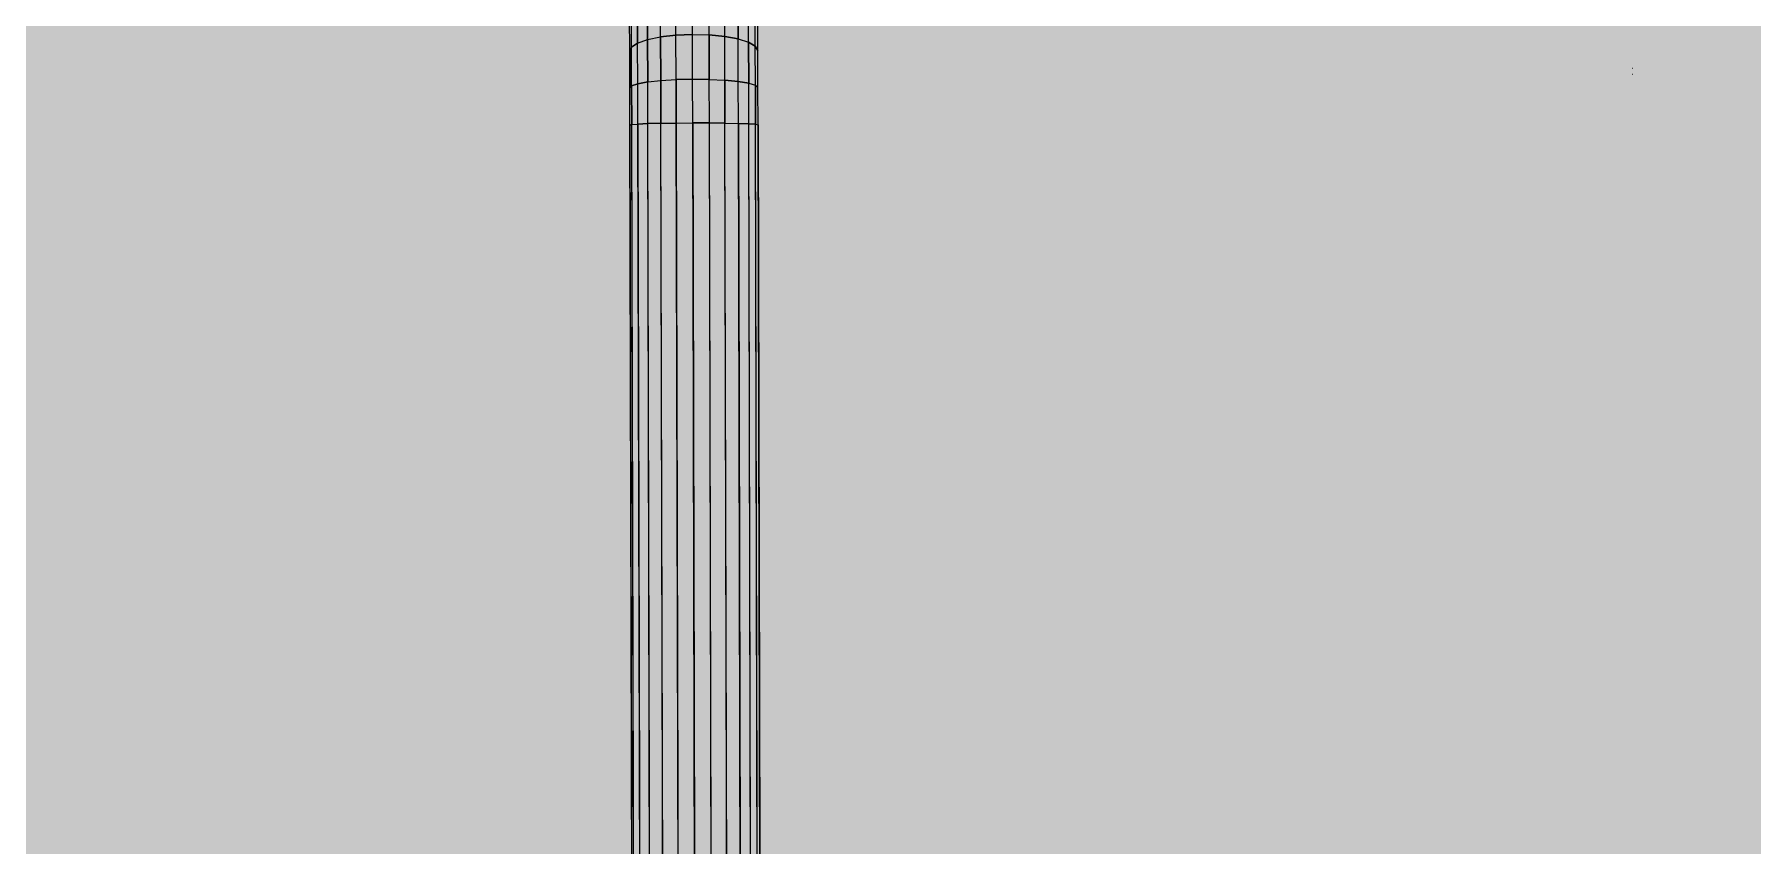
# Model space of a CAD drawing. Header units: millimetres. Extents: x -18512 to 101824, y -95768 to 52898.
# Drawn here: x 73229.3 to 73515.7, y -55116.5 to -54981.2 of the extents above; entities that cross this region are included whole.
import ezdxf

# ---------------------------------------------------------------- set-up
doc = ezdxf.new("R2010")
doc.units = ezdxf.units.MM
doc.header["$LTSCALE"] = 25
doc.layers.get('0').update_dxf_attribs({"color": 254, "lineweight": 0})
doc.layers.add('xref-first floor frm cunsult$0$G-IMPT', color=8, linetype='Continuous', lineweight=9)

# ---------------------------------------------------------------- blocks, each defined once
blk = doc.blocks.new('xref-first floor frm cunsult$0$rainshower - rain shower_dwg_Group_7-6994170-FIRST FLOOR PLAN')
at = {"layer": 'xref-first floor frm cunsult$0$G-IMPT'}
for p, q in [((0.01, 114.14), (0, 114.14)), ((0.04, 113.13), (0, 113.13))]:
    blk.add_line(p, q, dxfattribs=at)
blk = doc.blocks.new('xref-first floor frm cunsult$0$rainshower - rain shower_dwg_Group_8-6994175-FIRST FLOOR PLAN')
at = {"layer": 'xref-first floor frm cunsult$0$G-IMPT'}
for p, q in [((144.99, 442.79), (145.75, 128.73)), ((145.41, 442.89), (146.17, 128.64)), ((146.53, 442.97), (147.28, 128.56)), ((148.26, 443.05), (149.02, 128.5)), ((150.51, 443.1), (151.27, 128.45)), ((153.1, 443.14), (153.86, 128.42)), ((155.87, 443.16), (156.63, 128.42)), ((158.63, 443.15), (159.39, 128.44)), ((161.18, 443.12), (161.94, 128.48)), ((163.36, 443.06), (164.12, 128.54)), ((165.02, 442.99), (165.78, 128.62)), ((166.03, 442.91), (166.79, 128.71)), ((166.34, 442.82), (167.1, 128.8)), ((145.75, 128.73), (145.77, 122.5)), ((146.17, 128.64), (145.75, 128.73)), ((147.28, 128.56), (146.17, 128.64)), ((146.17, 128.64), (146.18, 122.14)), ((146.18, 122.14), (146.17, 128.64)), ((149.02, 128.5), (147.28, 128.56)), ((147.28, 128.56), (147.3, 121.81)), ((151.27, 128.45), (149.02, 128.5)), ((149.02, 128.5), (149.04, 121.52)), ((153.86, 128.42), (151.27, 128.45)), ((151.27, 128.45), (151.28, 121.31)), ((151.28, 121.31), (151.27, 128.45)), ((156.63, 128.42), (153.86, 128.42)), ((153.86, 128.42), (153.88, 121.19)), ((159.39, 128.44), (156.63, 128.42)), ((159.39, 128.44), (156.63, 128.42)), ((156.63, 128.42), (156.65, 121.15)), ((156.63, 128.42), (156.65, 121.15)), ((161.94, 128.48), (159.39, 128.44)), ((159.39, 128.44), (159.41, 121.21)), ((159.41, 121.21), (159.39, 128.44)), ((164.12, 128.54), (161.94, 128.48)), ((161.94, 128.48), (164.12, 128.54)), ((161.94, 128.48), (161.96, 121.37)), ((161.96, 121.37), (161.94, 128.48)), ((165.78, 128.62), (164.12, 128.54)), ((164.12, 128.54), (164.14, 121.6)), ((164.12, 128.54), (164.14, 121.6)), ((166.79, 128.71), (165.78, 128.62)), ((165.78, 128.62), (165.79, 121.9)), ((167.1, 128.8), (166.79, 128.71)), ((166.79, 128.71), (166.81, 122.24)), ((167.1, 128.8), (167.12, 122.6)), ((145.77, 122.5), (145.78, 116.36)), ((146.18, 122.14), (145.77, 122.5)), ((145.77, 122.5), (145.78, 116.36)), ((147.3, 121.81), (146.18, 122.14)), ((146.18, 122.14), (146.2, 115.65)), ((147.3, 121.81), (146.18, 122.14)), ((149.04, 121.52), (147.3, 121.81)), ((147.3, 121.81), (147.32, 114.99)), ((151.28, 121.31), (149.04, 121.52)), ((149.04, 121.52), (149.06, 114.43)), ((153.88, 121.19), (151.28, 121.31)), ((151.28, 121.31), (151.3, 114)), ((153.88, 121.19), (151.28, 121.31)), ((156.65, 121.15), (153.88, 121.19)), ((153.88, 121.19), (153.9, 113.74)), ((153.9, 113.74), (153.88, 121.19)), ((159.41, 121.21), (156.65, 121.15)), ((156.65, 121.15), (156.67, 113.67)), ((161.96, 121.37), (159.41, 121.21)), ((159.41, 121.21), (159.42, 113.79)), ((164.14, 121.6), (161.96, 121.37)), ((161.96, 121.37), (161.98, 114.08)), ((165.79, 121.9), (164.14, 121.6)), ((164.14, 121.6), (165.79, 121.9)), ((164.14, 121.6), (164.15, 114.54)), ((166.81, 122.24), (165.79, 121.9)), ((165.79, 121.9), (166.81, 122.24)), ((165.79, 121.9), (165.81, 115.12)), ((165.79, 121.9), (165.81, 115.12)), ((167.12, 122.6), (166.81, 122.24)), ((166.81, 122.24), (166.82, 115.8)), ((166.81, 122.24), (166.82, 115.8)), ((167.12, 122.6), (167.13, 116.52)), ((145.78, 116.36), (145.8, 110.44)), ((146.2, 115.65), (145.78, 116.36)), ((145.78, 116.36), (146.2, 115.65)), ((145.78, 116.36), (145.8, 110.44)), ((147.32, 114.99), (146.2, 115.65)), ((146.2, 115.65), (146.22, 109.38)), ((146.2, 115.65), (146.22, 109.38)), ((149.06, 114.43), (147.32, 114.99)), ((147.32, 114.99), (147.33, 108.4)), ((165.81, 115.12), (164.15, 114.54)), ((166.82, 115.8), (165.81, 115.12)), ((165.81, 115.12), (165.82, 108.58)), ((167.13, 116.52), (166.82, 115.8)), ((166.82, 115.8), (166.84, 109.58)), ((167.13, 116.52), (167.15, 110.65)), ((151.3, 114), (149.06, 114.43)), ((149.06, 114.43), (149.07, 107.57)), ((149.07, 107.57), (149.06, 114.43)), ((153.9, 113.74), (151.3, 114)), ((151.3, 114), (151.32, 106.94)), ((151.3, 114), (151.32, 106.94)), ((156.67, 113.67), (153.9, 113.74)), ((153.9, 113.74), (153.91, 106.56)), ((156.67, 113.67), (153.9, 113.74)), ((159.42, 113.79), (156.67, 113.67)), ((156.67, 113.67), (156.69, 106.45)), ((161.98, 114.08), (159.42, 113.79)), ((159.42, 113.79), (159.44, 106.61)), ((164.15, 114.54), (161.98, 114.08)), ((164.15, 114.54), (161.98, 114.08)), ((161.98, 114.08), (161.99, 107.05)), ((164.15, 114.54), (164.17, 107.72)), ((164.17, 107.72), (164.15, 114.54))]:
    blk.add_line(p, q, dxfattribs=at)
at = {"layer": 'xref-first floor frm cunsult$0$G-IMPT', "flags": 128}
for points in [[(146.52, 449.03), (148.26, 449.32), (148.26, 443.05), (150.51, 443.1), (151.27, 128.45), (153.86, 128.42), (153.88, 121.19), (156.65, 121.15), (156.67, 113.67), (159.42, 113.79), (159.44, 106.61)], [(150.5, 449.54), (150.5, 443.1), (153.1, 443.14), (153.86, 128.42), (156.63, 128.42)], [(156.63, 128.42), (155.87, 443.16), (153.1, 443.14), (153.1, 449.68)], [(166.79, 128.71), (165.78, 128.62), (165.02, 442.99), (163.36, 443.06), (163.36, 449.32)], [(167.1, 128.8), (166.34, 442.82), (166.03, 442.91), (166.03, 448.69)], [(144.99, 442.79), (145.41, 442.89), (146.17, 128.64), (147.28, 128.56), (147.3, 121.81), (149.04, 121.52)], [(146.17, 128.64), (145.75, 128.73), (144.99, 442.79)], [(146.53, 442.97), (147.28, 128.56), (149.02, 128.5), (149.04, 121.52)], [(151.27, 128.45), (149.02, 128.5), (148.26, 443.05)], [(161.94, 128.48), (159.39, 128.44), (158.63, 443.15), (155.87, 443.16)], [(158.63, 443.15), (161.18, 443.12), (161.94, 128.48)], [(163.36, 443.06), (164.12, 128.54), (165.78, 128.62), (165.79, 121.9)], [(165.02, 442.99), (166.03, 442.91), (166.79, 128.71), (167.1, 128.8), (167.12, 122.6)], [(145.75, 128.73), (145.77, 122.5), (146.18, 122.14), (146.2, 115.65), (147.32, 114.99)], [(167.13, 116.52), (167.12, 122.6), (166.81, 122.24), (166.79, 128.71)], [(149.06, 114.43), (147.32, 114.99), (147.3, 121.81)], [(149.04, 121.52), (151.28, 121.31), (151.3, 114)], [(149.04, 121.52), (149.06, 114.43), (151.3, 114)], [(156.65, 121.15), (159.41, 121.21), (159.42, 113.79)], [(161.98, 114.08), (161.96, 121.37), (159.41, 121.21)], [(164.15, 114.54), (164.14, 121.6), (161.96, 121.37)], [(147.32, 114.99), (147.33, 108.4), (149.07, 107.57)], [(165.82, 108.58), (165.81, 115.12), (164.15, 114.54)], [(165.81, 115.12), (166.82, 115.8), (166.84, 109.58)], [(166.82, 115.8), (167.13, 116.52), (167.15, 110.65)], [(151.3, 114), (153.9, 113.74), (153.91, 106.56)], [(159.42, 113.79), (161.98, 114.08), (161.99, 107.05), (164.17, 107.72)]]:
    blk.add_lwpolyline(points, dxfattribs=at)
blk.add_blockref('xref-first floor frm cunsult$0$rainshower - rain shower_dwg_Group_7-6994170-FIRST FLOOR PLAN', (0, 6.14))
blk = doc.blocks.new('xref-first floor frm cunsult$0$rainshower - rain shower_dwg_Group_2-6994176-FIRST FLOOR PLAN')
blk.add_blockref('xref-first floor frm cunsult$0$rainshower - rain shower_dwg_Group_8-6994175-FIRST FLOOR PLAN', (9.72, -6.14))
blk = doc.blocks.new('xref-first floor frm cunsult$0$rainshower - rain shower_dwg_Grohe_Rainshower_210-6994177-FIRST FLOOR PLAN')
at = {"rotation": 180}
blk.add_blockref('xref-first floor frm cunsult$0$rainshower - rain shower_dwg_Group_2-6994176-FIRST FLOOR PLAN', (330.75, -10.15), dxfattribs=at)
blk = doc.blocks.new('xref-first floor frm cunsult$0$rainshower - rain shower_dwg-6994168-FIRST FLOOR PLAN')
blk.add_blockref('xref-first floor frm cunsult$0$rainshower - rain shower_dwg_Grohe_Rainshower_210-6994177-FIRST FLOOR PLAN', (-2603.95, 2352.83))
blk = doc.blocks.new('xref-first floor frm cunsult$0$rainshower - rainshower-7292985-FIRST FLOOR PLAN')
at = {"rotation": 180}
blk.add_blockref('xref-first floor frm cunsult$0$rainshower - rain shower_dwg-6994168-FIRST FLOOR PLAN', (-2451.92, 2398.88), dxfattribs=at)

msp = doc.modelspace()

# ---------------------------------------------------------------- hatches: boundary and pattern name
at = {"transparency": 33554523}
h = msp.add_hatch(color=9, dxfattribs=at)
h.dxf.hatch_style = 1
edge = h.paths.add_edge_path(flags=16)
edge.add_arc((124670.95, -51457.35), 51648.04, 179.635673, 180.364327, ccw=False)
edge.add_line((73023.96, -51128.94), (73023.96, -51785.76))
h.paths.add_polyline_path([(70753.15, -58306.96), (70753.15, -50652.35), (75953.15, -50652.35), (75953.15, -58306.96)])
edge = h.paths.add_edge_path(flags=16)
edge.add_arc((-664.93, -51457.35), 73689.62, -0.2553511, 0.2553511, ccw=False)
edge.add_line((73023.96, -51785.76), (73023.96, -51128.94))

# ---------------------------------------------------------------- block references
at = {"color": 252, "lineweight": 5, "rotation": 180}
msp.add_blockref('xref-first floor frm cunsult$0$rainshower - rainshower-7292985-FIRST FLOOR PLAN', (73326.64, -54817.51, 0), dxfattribs=at)

doc.saveas('drawing.dxf')
